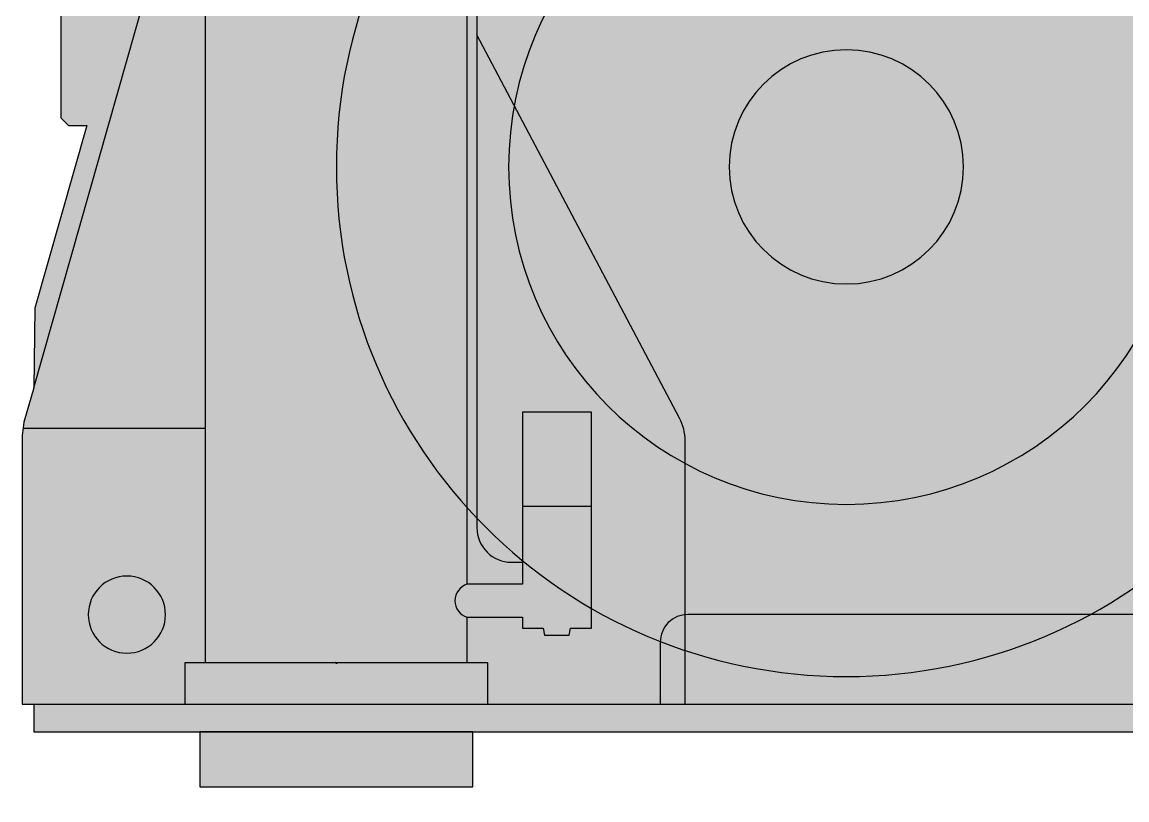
# Model space of a CAD drawing. Header units: millimetres. Extents: x -8379 to 6888, y 2213 to 23681.
# Drawn here: x -3847 to -3045, y 14638 to 15203 of the extents above; entities that cross this region are included whole.
import ezdxf
from ezdxf.enums import TextEntityAlignment as Align

# ---------------------------------------------------------------- set-up
doc = ezdxf.new("R2010")
doc.units = ezdxf.units.MM
doc.set_wipeout_variables(frame=1)
doc.layers.add('Техника. Кран LTM 1100-5.1', color=250, linetype='Continuous', true_color=0x333333)
doc.layers.add('Техника. Кран LTM 1100-5.1 Штрих', color=7, linetype='Continuous', true_color=0xffe38f)
doc.styles.add('arial', font='arial.ttf')

# ---------------------------------------------------------------- blocks, each defined once
blk = doc.blocks.new('BLOCK-20230506.20243600')
at = {"color": 0, "linetype": 'ByBlock', "lineweight": -2, "transparency": 16777216}
blk.add_wipeout([(-2.45, 3613.07), (-672.99, 3613.07), (-748.99, 3613.07), (-748.99, 3689.74), (-748.99, 3818.37), (-429.67, 3818.37), (56.53, 3816.88), (132.43, 3459.82), (140.25, 3461.49), (149.53, 3417.87), (222.62, 3427.98), (222.62, 3427.98), (223.88, 3427.87), (224.99, 3427.25), (225.74, 3426.24), (226.01, 3425), (226.01, 3425), (226.01, 3418.17), (226.01, 3418.17), (198.27, 3407.45), (184.95, 3380.88), (192.95, 3352.24), (218.12, 3336.43), (226.01, 3329.59), (226.01, 3322.93), (226.01, 3322.93), (225.84, 3321.93), (225.34, 3321.05), (224.59, 3320.38), (223.65, 3320), (223.65, 3320), (174, 3309.12), (172.01, 3306.3), (172.01, 3278.48), (160.01, 3278.48), (160.01, 2818.5), (194.02, 2818.5), (194.02, 3188.14), (200.02, 3194.14), (304.01, 3194.14), (304.01, 3283.89), (297.01, 3282.92), (297.01, 3274.92), (281.01, 3274.92), (281.01, 3281.92), (218.12, 3336.43), (218.12, 3336.43), (192.95, 3352.24), (184.95, 3380.88), (198.27, 3407.45), (226.01, 3418.17), (226.01, 3418.17), (226.01, 3418.17), (231.36, 3417.82), (236.63, 3416.77), (241.72, 3415.06), (246.54, 3412.69), (281.01, 3412.69), (281.01, 3426.92), (296.81, 3426.92), (327.97, 3436.95), (524.86, 3437), (1664.21, 3774.49), (1664.21, 3774.49), (1678.62, 3781.39), (1690.1, 3792.49), (1697.48, 3806.66), (1700.01, 3822.43), (1700.01, 3865), (1700.01, 3865), (1704.57, 3887.96), (1717.58, 3907.43), (1737.05, 3920.44), (1760.01, 3925), (2440.01, 3925), (2440.01, 3925), (2440.48, 3929.13), (2442.58, 3932.71), (2445.95, 3935.14), (2450.01, 3936), (2530.01, 3936), (2530.01, 3936), (2533.83, 3935.24), (2537.08, 3933.07), (2539.25, 3929.83), (2540.01, 3926), (2540.01, 3902.95), (3003.01, 3902.95), (3003.01, 3970), (2994.51, 3970), (2994.51, 3985), (2999.51, 3990), (3195.01, 3990), (3200.01, 3985), (3200.01, 3818.43), (3223.73, 3734.85), (3300.34, 3734.85), (3304.97, 3729.35), (3304.97, 3575.55), (3299.37, 3569.95), (3286.13, 3569.95), (3323.77, 3437.31), (3324.53, 3379.7), (3331.64, 3354.63), (3332.97, 3345.08), (3332.97, 3149.95), (3324.53, 3149.95), (3324.53, 3129.95), (2300.01, 3129.95), (2300.01, 2053), (2295.17, 2045), (2084.97, 2044.95), (2084.97, 2031.95), (2084.97, 2031.95), (2083.83, 2026.21), (2080.58, 2021.34), (2075.72, 2018.09), (2069.97, 2016.95), (1949.97, 2016.95), (1949.97, 2016.95), (1944.23, 2018.09), (1939.37, 2021.34), (1936.12, 2026.21), (1934.97, 2031.95), (1934.97, 2032.95), (1911.98, 2032.95), (1910.98, 2033.95), (1910.98, 2044.14), (981.26, 2044.14), (981.26, 2005), (978.26, 2002), (901.76, 2002), (898.76, 2005), (898.76, 2044.14), (782.66, 2044.14), (782.66, 2025), (851.86, 2025), (857.86, 2019), (857.86, 1946), (851.86, 1940), (-851.84, 1940), (-857.84, 1946), (-857.84, 2019), (-851.84, 2025), (-763.49, 2025), (-763.49, 2081), (-815.49, 2081), (-815.49, 2087), (-825.49, 2087), (-825.49, 2129.74), (-1921.6, 2129.74), (-1926.49, 2135.07), (-1926.49, 2170.97), (-1922.39, 2175.07), (-1714.03, 2175.07), (-1714.03, 2175.07), (-1767.03, 2393.45), (-1795.18, 2616.4), (-1798.14, 2841.1), (-1775.86, 3064.71), (-1728.62, 3284.41), (-1657.02, 3497.42), (-1561.97, 3701.05), (-1493.72, 3818.37), (-748.99, 3818.37), (-748.99, 3689.74), (-1428.54, 3689.74), (-1428.54, 3689.74), (-1527.32, 3487.71), (-1602.81, 3275.88), (-1654.07, 3056.92), (-1680.45, 2833.6), (-1683.04, 2779.74), (-917.63, 2779.74), (-917.63, 2779.74), (-872.39, 2783.44), (-828.4, 2794.62), (-786.88, 2812.96), (-748.99, 2837.96), (-748.99, 2837.96), (-748.99, 3613.07), (-672.99, 3613.07), (-672.99, 2897.94), (-98.72, 3354.74), (52.46, 3354.74)], dxfattribs=at)
at = {"layer": 'Техника. Кран LTM 1100-5.1 Штрих', "transparency": 16777216}
h = blk.add_hatch(color=256, dxfattribs=at)
h.dxf.hatch_style = 1
edge = h.paths.add_edge_path()
edge.add_line((52.46, 3354.74), (-2.45, 3613.07))
edge.add_line((-2.45, 3613.07), (-672.99, 3613.07))
edge.add_line((-672.99, 3613.07), (-748.99, 3613.07))
edge.add_line((-748.99, 3613.07), (-748.99, 3689.74))
edge.add_line((-748.99, 3689.74), (-748.99, 3818.37))
edge.add_line((-748.99, 3818.37), (-429.67, 3818.37))
edge.add_line((-429.67, 3818.37), (56.53, 3816.88))
edge.add_line((56.53, 3816.88), (132.43, 3459.82))
edge.add_line((132.43, 3459.82), (140.25, 3461.49))
edge.add_line((140.25, 3461.49), (149.53, 3417.87))
edge.add_line((149.53, 3417.87), (222.62, 3427.98))
edge.add_arc((223.01, 3425), 3, 0, 97.39849, ccw=False)
edge.add_line((226.01, 3425), (226.01, 3418.17))
edge.add_arc((226.01, 3376.92), 41.25, 90, 258.97957)
edge.add_line((218.12, 3336.43), (226.01, 3329.59))
edge.add_line((226.01, 3329.59), (226.01, 3322.93))
edge.add_arc((223.01, 3322.93), 3, 282.35081, 360, ccw=False)
edge.add_line((223.65, 3320), (174, 3309.12))
edge.add_line((174, 3309.12), (172.01, 3306.3))
edge.add_line((172.01, 3306.3), (172.01, 3278.48))
edge.add_line((172.01, 3278.48), (160.01, 3278.48))
edge.add_line((160.01, 3278.48), (160.01, 2818.5))
edge.add_line((160.01, 2818.5), (194.02, 2818.5))
edge.add_line((194.02, 2818.5), (194.02, 3188.14))
edge.add_line((194.02, 3188.14), (200.02, 3194.14))
edge.add_line((200.02, 3194.14), (304.01, 3194.14))
edge.add_line((304.01, 3194.14), (304.01, 3283.89))
edge.add_line((304.01, 3283.89), (297.01, 3282.92))
edge.add_line((297.01, 3282.92), (297.01, 3274.92))
edge.add_line((297.01, 3274.92), (281.01, 3274.92))
edge.add_line((281.01, 3274.92), (281.01, 3281.92))
edge.add_line((281.01, 3281.92), (218.12, 3336.43))
edge.add_arc((226.01, 3376.92), 41.25, 90, 258.97957, ccw=False)
edge.add_arc((226.01, 3376.92), 41.25, 60.15304, 90, ccw=False)
edge.add_line((246.54, 3412.69), (281.01, 3412.69))
edge.add_line((281.01, 3412.69), (281.01, 3426.92))
edge.add_line((281.01, 3426.92), (296.81, 3426.92))
edge.add_line((296.81, 3426.92), (327.97, 3436.95))
edge.add_line((327.97, 3436.95), (524.86, 3437))
edge.add_line((524.86, 3437), (1664.21, 3774.49))
edge.add_arc((1650.16, 3822.32), 49.84, 286.36581, 360.13419)
edge.add_line((1700.01, 3822.43), (1700.01, 3865))
edge.add_arc((1760.01, 3865), 60, 90, 180, ccw=False)
edge.add_line((1760.01, 3925), (2440.01, 3925))
edge.add_arc((2450.04, 3925.93), 10.07, 90.17178, 185.28084, ccw=False)
edge.add_line((2450.01, 3936), (2530.01, 3936))
edge.add_arc((2530.01, 3926), 10, 0, 90, ccw=False)
edge.add_line((2540.01, 3926), (2540.01, 3902.95))
edge.add_line((2540.01, 3902.95), (3003.01, 3902.95))
edge.add_line((3003.01, 3902.95), (3003.01, 3970))
edge.add_line((3003.01, 3970), (2994.51, 3970))
edge.add_line((2994.51, 3970), (2994.51, 3985))
edge.add_line((2994.51, 3985), (2999.51, 3990))
edge.add_line((2999.51, 3990), (3195.01, 3990))
edge.add_line((3195.01, 3990), (3200.01, 3985))
edge.add_line((3200.01, 3985), (3200.01, 3818.43))
edge.add_line((3200.01, 3818.43), (3223.73, 3734.85))
edge.add_line((3223.73, 3734.85), (3300.34, 3734.85))
edge.add_line((3300.34, 3734.85), (3304.97, 3729.35))
edge.add_line((3304.97, 3729.35), (3304.97, 3575.55))
edge.add_line((3304.97, 3575.55), (3299.37, 3569.95))
edge.add_line((3299.37, 3569.95), (3286.13, 3569.95))
edge.add_line((3286.13, 3569.95), (3323.77, 3437.31))
edge.add_line((3323.77, 3437.31), (3324.53, 3379.7))
edge.add_line((3324.53, 3379.7), (3331.64, 3354.63))
edge.add_line((3331.64, 3354.63), (3332.97, 3345.08))
edge.add_line((3332.97, 3345.08), (3332.97, 3149.95))
edge.add_line((3332.97, 3149.95), (3324.53, 3149.95))
edge.add_line((3324.53, 3149.95), (3324.53, 3129.95))
edge.add_line((3324.53, 3129.95), (2300.01, 3129.95))
edge.add_line((2300.01, 3129.95), (2300.01, 2053))
edge.add_line((2300.01, 2053), (2295.17, 2045))
edge.add_line((2295.17, 2045), (2084.97, 2044.95))
edge.add_line((2084.97, 2044.95), (2084.97, 2031.95))
edge.add_arc((2069.97, 2031.95), 15, 270, 360, ccw=False)
edge.add_line((2069.97, 2016.95), (1949.97, 2016.95))
edge.add_arc((1949.97, 2031.95), 15, 180, 270, ccw=False)
edge.add_line((1934.97, 2031.95), (1934.97, 2032.95))
edge.add_line((1934.97, 2032.95), (1911.98, 2032.95))
edge.add_line((1911.98, 2032.95), (1910.98, 2033.95))
edge.add_line((1910.98, 2033.95), (1910.98, 2044.14))
edge.add_line((1910.98, 2044.14), (981.26, 2044.14))
edge.add_line((981.26, 2044.14), (981.26, 2005))
edge.add_line((981.26, 2005), (978.26, 2002))
edge.add_line((978.26, 2002), (901.76, 2002))
edge.add_line((901.76, 2002), (898.76, 2005))
edge.add_line((898.76, 2005), (898.76, 2044.14))
edge.add_line((898.76, 2044.14), (782.66, 2044.14))
edge.add_line((782.66, 2044.14), (782.66, 2025))
edge.add_line((782.66, 2025), (851.86, 2025))
edge.add_line((851.86, 2025), (857.86, 2019))
edge.add_line((857.86, 2019), (857.86, 1946))
edge.add_line((857.86, 1946), (851.86, 1940))
edge.add_line((851.86, 1940), (-851.84, 1940))
edge.add_line((-851.84, 1940), (-857.84, 1946))
edge.add_line((-857.84, 1946), (-857.84, 2019))
edge.add_line((-857.84, 2019), (-851.84, 2025))
edge.add_line((-851.84, 2025), (-763.49, 2025))
edge.add_line((-763.49, 2025), (-763.49, 2081))
edge.add_line((-763.49, 2081), (-815.49, 2081))
edge.add_line((-815.49, 2081), (-815.49, 2087))
edge.add_line((-815.49, 2087), (-825.49, 2087))
edge.add_line((-825.49, 2087), (-825.49, 2129.74))
edge.add_line((-825.49, 2129.74), (-1921.6, 2129.74))
edge.add_line((-1921.6, 2129.74), (-1926.49, 2135.07))
edge.add_line((-1926.49, 2135.07), (-1926.49, 2170.97))
edge.add_line((-1926.49, 2170.97), (-1922.39, 2175.07))
edge.add_line((-1922.39, 2175.07), (-1714.03, 2175.07))
edge.add_arc((199.18, 2754.99), 1999.17, 147.86527, 196.86282, ccw=False)
edge.add_line((-1493.72, 3818.37), (-748.99, 3818.37))
edge.add_line((-748.99, 3818.37), (-748.99, 3689.74))
edge.add_line((-748.99, 3689.74), (-1428.54, 3689.74))
edge.add_arc((317.8, 2710.76), 2002.03, 150.72544, 178.02545)
edge.add_line((-1683.04, 2779.74), (-917.63, 2779.74))
edge.add_arc((-917.11, 3051.56), 271.82, 269.88957, 308.20467)
edge.add_line((-748.99, 2837.96), (-748.99, 3613.07))
edge.add_line((-748.99, 3613.07), (-672.99, 3613.07))
edge.add_line((-672.99, 3613.07), (-672.99, 2897.94))
edge.add_line((-672.99, 2897.94), (-98.72, 3354.74))
edge.add_line((-98.72, 3354.74), (52.46, 3354.74))
h = blk.add_hatch(color=256, dxfattribs=at)
h.dxf.hatch_style = 1
h.paths.add_polyline_path([(3005.9, 3129.95), (3204.12, 3129.95), (3204.12, 3090), (3005.9, 3090)])
at = {"color": 0, "linetype": 'ByBlock', "lineweight": -2, "transparency": 16777216, "flags": 128}
for points in [[(3304.97, 3729.35), (3304.97, 3575.55), (3299.37, 3569.95), (3286.13, 3569.95), (3323.77, 3437.31), (3324.53, 3379.7), (3331.64, 3354.63), (3332.97, 3345.08), (3332.97, 3149.95), (3324.53, 3149.95), (3324.53, 3129.95), (2300.01, 3129.95)], [(3010.01, 3180), (3010.01, 3213), (2970.01, 3213), (2970.01, 3205), (2955.01, 3205), (2954.01, 3200), (2936.01, 3200), (2935.01, 3205), (2920.01, 3205), (2920.01, 3362), (2970.01, 3362), (2970.01, 3237), (3010.01, 3237), (3010.01, 3970)], [(3200.01, 3180), (3200.01, 3818.43)], [(3324.53, 3379.7), (3223.73, 3734.85)], [(3200.01, 3349.95), (3332.3, 3349.95)], [(2920.01, 3293.5), (2970.01, 3293.5)], [(2995.01, 3150), (2995.01, 3180), (3215.01, 3180), (3215.01, 3150)], [(3324.53, 3149.95), (2300.01, 3149.95)]]:
    blk.add_lwpolyline(points, dxfattribs=at)
for points in [[(3003.01, 3902.95), (3003.01, 3278, -0.414214), (2978.01, 3253), (2970.01, 3253)], [(2851.97, 3149.95), (2851.97, 3341.27, -0.122137), (2856.03, 3357.62), (3003.01, 3635.76)], [(3010.01, 3237, -0.745456), (3010.01, 3213)], [(2300.01, 3195, -0.414214), (2320.01, 3215), (2850.01, 3215, -0.414214), (2870.01, 3195), (2870.01, 3149.95)]]:
    blk.add_lwpolyline(points, format="xyb", dxfattribs=at)
blk.add_lwpolyline([(3005.9, 3129.95), (3204.12, 3129.95), (3204.12, 3090), (3005.9, 3090)], close=True, dxfattribs=at)
at = {"color": 0, "linetype": 'ByBlock', "lineweight": -2, "transparency": 16777216}
for centre, radius in [((2735, 3540), 370), ((2735, 3540), 245), ((2735, 3540), 85), ((3256.97, 3214.95), 28)]:
    blk.add_circle(centre, radius, dxfattribs=at)
blk = doc.blocks.new('BLOCK-20230507.12364101')
at = {"color": 0, "linetype": 'ByBlock', "lineweight": -2, "transparency": 16777216}
blk.add_wipeout([(-1540, 45), (-1538, 53), (-1534, 59), (-1528, 63), (-1520, 65), (-1200, 65), (-1200, 75), (-1120, 75), (-1120, 65), (-840, 65), (-400, 65), (-400, 75), (-320, 75), (-320, 65), (-20, 65), (-20, 65), (-12, 63), (-6, 59), (-2, 53), (0, 45), (0, 45), (0, -45), (0, -45), (-2, -53), (-6, -59), (-12, -63), (-20, -65), (-1520, -65), (-1520, -65), (-1528, -63), (-1534, -59), (-1538, -53), (-1540, -45), (-1540, -45)], dxfattribs=at)
at = {"layer": 'Техника. Кран LTM 1100-5.1 Штрих', "true_color": 0xadadad, "transparency": 16777216}
h = blk.add_hatch(color=253, dxfattribs=at)
h.dxf.hatch_style = 1
edge = h.paths.add_edge_path()
edge.add_arc((-1240, 55), 10, 90, 180)
edge.add_line((-1250, 55), (-1250, -55))
edge.add_arc((-1240, -55), 10, 180, 270)
edge.add_line((-1240, -65), (-1425, -65))
edge.add_arc((-1425, -55), 10, 270, 360)
edge.add_line((-1415, -55), (-1415, 55))
edge.add_arc((-1425, 55), 10, 360, 450)
edge.add_line((-1425, 65), (-1240, 65))
edge = h.paths.add_edge_path(flags=16)
edge.add_arc((-870, 55), 10, 0, 90, ccw=False)
edge.add_line((-860, 55), (-860, -55))
edge.add_arc((-870, -55), 10, -90, 0, ccw=False)
edge.add_line((-870, -65), (-600, -65))
edge.add_arc((-600, -55), 10, 180, 270, ccw=False)
edge.add_line((-610, -55), (-610, 55))
edge.add_arc((-600, 55), 10, 90, 180, ccw=False)
edge.add_line((-600, 65), (-660, 65))
edge.add_arc((-660, 55), 10, 0, 90, ccw=False)
edge.add_line((-650, 55), (-650, 20))
edge.add_arc((-700, 20), 50, -90, 0, ccw=False)
edge.add_line((-700, -30), (-770, -30))
edge.add_arc((-770, 20), 50, 180, 270, ccw=False)
edge.add_line((-820, 20), (-820, 55))
edge.add_arc((-810, 55), 10, 89.714739, 179.999497, ccw=False)
edge.add_line((-810, 65), (-870, 65))
edge = h.paths.add_edge_path()
edge.add_arc((-395, 55), 10, 90, 180)
edge.add_line((-405, 55), (-405, -55))
edge.add_arc((-395, -55), 10, 180, 270)
edge.add_line((-395, -65), (-580, -65))
edge.add_arc((-580, -55), 10, 270, 360)
edge.add_line((-570, -55), (-570, 55))
edge.add_arc((-580, 55), 10, 360, 450)
edge.add_line((-580, 65), (-395, 65))
edge = h.paths.add_edge_path()
edge.add_line((-239, -65), (-239, 65))
edge.add_line((-239, 65), (-320, 65))
edge.add_line((-320, 65), (-320, 75))
edge.add_line((-320, 75), (-400, 75))
edge.add_line((-400, 75), (-400, 65))
edge.add_line((-400, 65), (-1120, 65))
edge.add_line((-1120, 65), (-1120, 75))
edge.add_line((-1120, 75), (-1200, 75))
edge.add_line((-1200, 75), (-1200, 65))
edge.add_line((-1200, 65), (-1520, 65))
edge.add_arc((-1520, 45), 20, 90, 180)
edge.add_line((-1540, 45), (-1540, -45))
edge.add_arc((-1520, -45), 20, 180, 270)
edge.add_line((-1520, -65), (-239, -65))
at = {"layer": 'Техника. Кран LTM 1100-5.1 Штрих', "true_color": 0x848484, "transparency": 16777216}
h = blk.add_hatch(color=252, dxfattribs=at)
h.dxf.hatch_style = 1
edge = h.paths.add_edge_path()
edge.add_arc((-1240, 55), 10, 90, 180)
edge.add_line((-1250, 55), (-1250, -55))
edge.add_arc((-1240, -55), 10, 180, 270)
edge.add_line((-1240, -65), (-1425, -65))
edge.add_arc((-1425, -55), 10, 270, 360)
edge.add_line((-1415, -55), (-1415, 55))
edge.add_arc((-1425, 55), 10, 360, 450)
edge.add_line((-1425, 65), (-1240, 65))
edge = h.paths.add_edge_path()
edge.add_arc((-870, 55), 10, 0, 90, ccw=False)
edge.add_line((-860, 55), (-860, -55))
edge.add_arc((-870, -55), 10, -90, 0, ccw=False)
edge.add_line((-870, -65), (-600, -65))
edge.add_arc((-600, -55), 10, 180, 270, ccw=False)
edge.add_line((-610, -55), (-610, 55))
edge.add_arc((-600, 55), 10, 90, 180, ccw=False)
edge.add_line((-600, 65), (-660, 65))
edge.add_arc((-660, 55), 10, 0, 90, ccw=False)
edge.add_line((-650, 55), (-650, 20))
edge.add_arc((-700, 20), 50, -90, 0, ccw=False)
edge.add_line((-700, -30), (-770, -30))
edge.add_arc((-770, 20), 50, 180, 270, ccw=False)
edge.add_line((-820, 20), (-820, 55))
edge.add_arc((-810, 55), 10, 89.714739, 179.999497, ccw=False)
edge.add_line((-810, 65), (-870, 65))
edge = h.paths.add_edge_path()
edge.add_arc((-395, 55), 10, 90, 180)
edge.add_line((-405, 55), (-405, -55))
edge.add_arc((-395, -55), 10, 180, 270)
edge.add_line((-395, -65), (-580, -65))
edge.add_arc((-580, -55), 10, 270, 360)
edge.add_line((-570, -55), (-570, 55))
edge.add_arc((-580, 55), 10, 360, 450)
edge.add_line((-580, 65), (-395, 65))
at = {"layer": 'Техника. Кран LTM 1100-5.1 Штрих', "transparency": 16777216}
h = blk.add_hatch(color=256, dxfattribs=at)
h.dxf.hatch_style = 1
h.set_gradient(color1=(173, 173, 173), color2=(132, 132, 132), tint=1)
h.paths.add_polyline_path([(-239, 65), (-239, -65), (-20, -65, 0.4142136), (0, -45), (0, 45, 0.4142136), (-20, 65)])
at = {"color": 0, "linetype": 'ByBlock', "lineweight": -2, "transparency": 16777216, "flags": 128}
for points in [[(-1540, 45, -0.4142136), (-1520, 65), (-1200, 65), (-1200, 75), (-1120, 75), (-1120, 65, 0), (-400, 65), (-400, 75), (-320, 75), (-320, 65), (-20, 65, -0.4142136), (0, 45), (0, -45, -0.4142136), (-20, -65), (-1520, -65, -0.4142136), (-1540, -45), (-1540, 45)], [(-1240, 65, 0.4142136), (-1250, 55), (-1250, -55, 0.4142136), (-1240, -65), (-1425, -65, 0.4142136), (-1415, -55), (-1415, 55, 0.4142136), (-1425, 65), (-1240, 65)], [(-870, 65, -0.4142136), (-860, 55), (-860, -55, -0.4142136), (-870, -65), (-600, -65, -0.4142136), (-610, -55), (-610, 55, -0.4142136), (-600, 65), (-660, 65, -0.4142136), (-650, 55), (-650, 20, -0.4142136), (-700, -30), (-770, -30, -0.4142136), (-820, 20), (-820, 55, -0.41567), (-810, 65), (-870, 65)], [(-395, 65, 0.4142136), (-405, 55), (-405, -55, 0.4142136), (-395, -65), (-580, -65, 0.4142136), (-570, -55), (-570, 55, 0.4142136), (-580, 65), (-395, 65)]]:
    blk.add_lwpolyline(points, format="xyb", dxfattribs=at)
for points in [[(-1200, 65), (-1120, 65)], [(-320, 65), (-400, 65)], [(-239, -65), (-239, 65)]]:
    blk.add_lwpolyline(points, dxfattribs=at)
blk = doc.blocks.new('BLOCK-20230507.124344')
at = {"color": 0, "linetype": 'ByBlock', "lineweight": -2, "transparency": 16777216}
blk.add_wipeout([(-1540, 147), (-1538, 155), (-1534, 162), (-1528, 166), (-1520, 168), (-1210, 168), (-1210, 178), (-1110, 178), (-1110, 168), (-400, 168), (-400, 178), (-320, 178), (-320, 168), (-20, 168), (-20, 168), (-12, 166), (-6, 162), (-2, 155), (0, 147), (0, 147), (0, -148), (0, -148), (-2, -155), (-6, -162), (-12, -166), (-20, -168), (-20, -168), (-1520, -168), (-1520, -168), (-1528, -166), (-1534, -162), (-1538, -155), (-1540, -148)], dxfattribs=at)
at = {"layer": 'Техника. Кран LTM 1100-5.1 Штрих', "true_color": 0xadadad, "transparency": 16777216}
h = blk.add_hatch(color=253, dxfattribs=at)
h.dxf.hatch_style = 1
edge = h.paths.add_edge_path(flags=16)
edge.add_arc((-1245, 158), 10, 90, 180)
edge.add_line((-1255, 158), (-1255, 8))
edge.add_arc((-1265, 7), 10, -90, 0, ccw=False)
edge.add_line((-1265, -2), (-1400, -2))
edge.add_arc((-1400, 7), 10, 180, 270, ccw=False)
edge.add_line((-1410, 8), (-1410, 158))
edge.add_arc((-1420, 158), 10, 360, 450)
edge.add_line((-1420, 168), (-1245, 168))
edge = h.paths.add_edge_path(flags=16)
edge.add_arc((-600, 158), 10, 90, 180)
edge.add_line((-610, 158), (-610, 38))
edge.add_arc((-700, 38), 90, 270, 360, ccw=False)
edge.add_line((-700, -52), (-770, -52))
edge.add_arc((-770, 38), 90, 180, 270, ccw=False)
edge.add_line((-860, 38), (-860, 158))
edge.add_arc((-870, 158), 10, 360, 450)
edge.add_line((-870, 168), (-810, 168))
edge.add_arc((-810, 158), 10, 90, 180)
edge.add_line((-820, 158), (-820, 38))
edge.add_arc((-770, 38), 50, 180, 270)
edge.add_line((-770, -12), (-700, -12))
edge.add_arc((-700, 38), 50, 270, 360)
edge.add_line((-650, 38), (-650, 158))
edge.add_arc((-660, 158), 10, 360, 450)
edge.add_line((-660, 168), (-600, 168))
edge = h.paths.add_edge_path(flags=16)
edge.add_arc((-400, 158), 10, 90, 180)
edge.add_line((-410, 158), (-410, 8))
edge.add_arc((-420, 7), 10, -90, 0, ccw=False)
edge.add_line((-420, -2), (-555, -2))
edge.add_arc((-555, 7), 10, 180, 270, ccw=False)
edge.add_line((-565, 8), (-565, 158))
edge.add_arc((-575, 158), 10, 360, 450)
edge.add_line((-575, 168), (-400, 168))
h.paths.add_polyline_path([(-1110, 168), (-1110, 178), (-1210, 178), (-1210, 168), (-1520, 168, 0.4142136), (-1540, 147), (-1540, -148, 0.4142136), (-1520, -168), (-239, -168), (-239, 168), (-320, 168), (-320, 178), (-400, 178), (-400, 168)])
at = {"layer": 'Техника. Кран LTM 1100-5.1 Штрих', "true_color": 0x848484, "transparency": 16777216}
h = blk.add_hatch(color=252, dxfattribs=at)
h.dxf.hatch_style = 1
edge = h.paths.add_edge_path()
edge.add_arc((-1245, 158), 10, 90, 180)
edge.add_line((-1255, 158), (-1255, 8))
edge.add_arc((-1265, 7), 10, -90, 0, ccw=False)
edge.add_line((-1265, -2), (-1400, -2))
edge.add_arc((-1400, 7), 10, 180, 270, ccw=False)
edge.add_line((-1410, 8), (-1410, 158))
edge.add_arc((-1420, 158), 10, 360, 450)
edge.add_line((-1420, 168), (-1245, 168))
edge = h.paths.add_edge_path()
edge.add_arc((-600, 158), 10, 90, 180)
edge.add_line((-610, 158), (-610, 38))
edge.add_arc((-700, 38), 90, 270, 360, ccw=False)
edge.add_line((-700, -52), (-770, -52))
edge.add_arc((-770, 38), 90, 180, 270, ccw=False)
edge.add_line((-860, 38), (-860, 158))
edge.add_arc((-870, 158), 10, 360, 450)
edge.add_line((-870, 168), (-810, 168))
edge.add_arc((-810, 158), 10, 90, 180)
edge.add_line((-820, 158), (-820, 38))
edge.add_arc((-770, 38), 50, 180, 270)
edge.add_line((-770, -12), (-700, -12))
edge.add_arc((-700, 38), 50, 270, 360)
edge.add_line((-650, 38), (-650, 158))
edge.add_arc((-660, 158), 10, 360, 450)
edge.add_line((-660, 168), (-600, 168))
edge = h.paths.add_edge_path()
edge.add_arc((-400, 158), 10, 90, 180)
edge.add_line((-410, 158), (-410, 8))
edge.add_arc((-420, 7), 10, -90, 0, ccw=False)
edge.add_line((-420, -2), (-555, -2))
edge.add_arc((-555, 7), 10, 180, 270, ccw=False)
edge.add_line((-565, 8), (-565, 158))
edge.add_arc((-575, 158), 10, 360, 450)
edge.add_line((-575, 168), (-400, 168))
at = {"layer": 'Техника. Кран LTM 1100-5.1 Штрих', "transparency": 16777216}
h = blk.add_hatch(color=256, dxfattribs=at)
h.dxf.hatch_style = 1
h.set_gradient(color1=(173, 173, 173), color2=(132, 132, 132), tint=1)
h.paths.add_polyline_path([(-239, -168), (-20, -168, 0.4142136), (0, -148), (0, 147, 0.4142136), (-20, 168), (-239, 168)])
at = {"color": 0, "linetype": 'ByBlock', "lineweight": -2, "transparency": 16777216}
blk.add_line((-239, 168), (-239, -168), dxfattribs=at)
at = {"color": 0, "linetype": 'ByBlock', "lineweight": -2, "transparency": 16777216, "flags": 128}
blk.add_lwpolyline([(-1540, 147, -0.4142136), (-1520, 168), (-1210, 168), (-1210, 178), (-1110, 178), (-1110, 168), (-400, 168), (-400, 178), (-320, 178), (-320, 168), (-20, 168, -0.4142136), (0, 147), (0, -148, -0.4142136), (-20, -168), (-1520, -168, -0.4142136), (-1540, -148), (-1540, 147)], format="xyb", dxfattribs=at)
for points in [[(-1245, 168, 0.4142136), (-1255, 158), (-1255, 8, -0.4142136), (-1265, -2), (-1400, -2, -0.4142136), (-1410, 8), (-1410, 158, 0.4142136), (-1420, 168)], [(-600, 168, 0.4142136), (-610, 158), (-610, 38, -0.4142136), (-700, -52), (-770, -52, -0.4142136), (-860, 38), (-860, 158, 0.4142136), (-870, 168), (-810, 168, 0.4142136), (-820, 158), (-820, 38, 0.4142136), (-770, -12), (-700, -12, 0.4142136), (-650, 38), (-650, 158, 0.4142136), (-660, 168)], [(-400, 168, 0.4142136), (-410, 158), (-410, 8, -0.4142136), (-420, -2), (-555, -2, -0.4142136), (-565, 8), (-565, 158, 0.4142136), (-575, 168)]]:
    blk.add_lwpolyline(points, format="xyb", close=True, dxfattribs=at)
for points in [[(-1210, 168), (-1110, 168)], [(-400, 168), (-320, 168)]]:
    blk.add_lwpolyline(points, dxfattribs=at)
blk = doc.blocks.new('BLOCK-20230507.140041')
at = {"color": 0, "linetype": 'ByBlock', "lineweight": -2, "transparency": 16777216}
blk.add_wipeout([(-385, 10), (-381, 11), (-378, 13), (-376, 16), (-375, 20), (-375, 20), (-375, 155), (-375, 155), (-373, 163), (-369, 169), (-363, 173), (-355, 175), (-250, 175), (-250, 175), (-256, 174), (-261, 171), (-264, 166), (-265, 160), (-265, 90), (-265, 20), (-265, 20), (-266, 16), (-268, 13), (-271, 11), (-275, 10), (-275, 10)], dxfattribs=at)
blk.add_wipeout([(-20, -170), (-12, -168), (-6, -164), (-2, -158), (0, -150), (0, 155), (0, 155), (-2, 163), (-6, 169), (-12, 173), (-20, 175), (-250, 175), (-250, 175), (-256, 174), (-261, 171), (-264, 166), (-265, 160), (-265, 20), (-265, 20), (-266, 16), (-268, 13), (-271, 11), (-275, 10), (-950, 10), (-950, 10), (-958, 12), (-964, 16), (-968, 22), (-970, 30), (-970, 30), (-970, 85), (-970, 85), (-972, 93), (-976, 99), (-982, 103), (-990, 105), (-1520, 105), (-1520, 105), (-1528, 104), (-1534, 99), (-1538, 93), (-1540, 86), (-1540, -153), (-1540, -153), (-1537, -160), (-1533, -165), (-1527, -169), (-1520, -170), (-1520, -170)], dxfattribs=at)
at = {"layer": 'Техника. Кран LTM 1100-5.1 Штрих', "true_color": 0xadadad, "transparency": 16777216}
h = blk.add_hatch(color=253, dxfattribs=at)
h.dxf.hatch_style = 1
edge = h.paths.add_edge_path()
edge.add_arc((-20, -150), 20, 270, 360)
edge.add_line((0, -150), (0, 155))
edge.add_arc((-20, 155), 20, 0, 90)
edge.add_line((-20, 175), (-250, 175))
edge.add_arc((-250, 160), 15, 89.619151, 180.190181)
edge.add_line((-265, 160), (-265, 20))
edge.add_arc((-275, 20), 10, 270, 360, ccw=False)
edge.add_line((-275, 10), (-950, 10))
edge.add_arc((-950, 30), 20, 180, 270, ccw=False)
edge.add_line((-970, 30), (-970, 85))
edge.add_arc((-990, 85), 20, 360, 450)
edge.add_line((-990, 105), (-1520, 105))
edge.add_arc((-1520, 85), 20, 90, 178.469016)
edge.add_line((-1540, 86), (-1540, -153))
edge.add_arc((-1520, -150), 20, 190.072378, 270)
edge.add_line((-1520, -170), (-20, -170))
edge = h.paths.add_edge_path(flags=17)
edge.add_arc((-1078, -160), 9.58, 273.104006, 362.617225)
edge.add_line((-1068, -160), (-1068, 0))
edge.add_arc((-997, -3), 71.4, 162.935226, 177.48102, ccw=False)
edge.add_arc((-1049, 13), 17.1, 104.002001, 164.955421, ccw=False)
edge.add_line((-1053, 30), (-970, 30))
edge.add_arc((-950, 30), 20, 180, 270)
edge.add_line((-950, 10), (-990, 10))
edge.add_arc((-990, 0), 9.96, 90, 180)
edge.add_line((-1000, 0), (-1000, -45))
edge.add_arc((-950, -45), 50, 180, 270)
edge.add_line((-950, -95), (-889, -95))
edge.add_arc((-889, -79), 15.5, 273.082658, 339.060506)
edge.add_arc((-868, -88), 8.02, 97.195402, 158.681854, ccw=False)
edge.add_line((-869, -80), (-867, -80))
edge.add_line((-867, -80), (-867, 0))
edge.add_arc((-876, 1), 9.44, 356.394263, 445.392526)
edge.add_line((-876, 10), (-810, 10))
edge.add_arc((-810, 0), 10, 90, 180)
edge.add_line((-820, 0), (-820, -45))
edge.add_arc((-770, -45), 50, 180, 270)
edge.add_line((-770, -95), (-700, -95))
edge.add_arc((-700, -45), 50, 270, 360)
edge.add_line((-650, -45), (-650, 0))
edge.add_arc((-660, 0), 10, 0, 90)
edge.add_line((-660, 10), (-600, 10))
edge.add_arc((-600, 0), 10, 90, 180)
edge.add_line((-610, 0), (-610, -160))
edge.add_arc((-600, -160), 10, 180, 270)
edge.add_line((-600, -170), (-1077, -170))
edge = h.paths.add_edge_path(flags=17)
edge.add_line((-239, -170), (-20, -170))
edge.add_arc((-20, -150), 20, 270, 360)
edge.add_line((0, -150), (0, 10))
edge.add_line((0, 10), (-239, 10))
edge.add_line((-239, 10), (-239, -170))
at = {"layer": 'Техника. Кран LTM 1100-5.1 Штрих', "true_color": 0x848484, "transparency": 16777216}
h = blk.add_hatch(color=252, dxfattribs=at)
h.dxf.hatch_style = 1
edge = h.paths.add_edge_path()
edge.add_arc((-1078, -160), 9.58, 273.104006, 362.617225)
edge.add_line((-1068, -160), (-1068, 0))
edge.add_arc((-997, -3), 71.4, 162.935226, 177.48102, ccw=False)
edge.add_arc((-1049, 13), 17.1, 104.002001, 164.955421, ccw=False)
edge.add_line((-1053, 30), (-970, 30))
edge.add_arc((-950, 30), 20, 180, 270)
edge.add_line((-950, 10), (-990, 10))
edge.add_arc((-990, 0), 9.96, 90, 180)
edge.add_line((-1000, 0), (-1000, -45))
edge.add_arc((-950, -45), 50, 180, 270)
edge.add_line((-950, -95), (-889, -95))
edge.add_arc((-889, -79), 15.5, 273.082658, 339.060506)
edge.add_arc((-868, -88), 8.02, 97.195402, 158.681854, ccw=False)
edge.add_line((-869, -80), (-867, -80))
edge.add_line((-867, -80), (-867, 0))
edge.add_arc((-876, 1), 9.44, 356.394263, 445.392526)
edge.add_line((-876, 10), (-810, 10))
edge.add_arc((-810, 0), 10, 90, 180)
edge.add_line((-820, 0), (-820, -45))
edge.add_arc((-770, -45), 50, 180, 270)
edge.add_line((-770, -95), (-700, -95))
edge.add_arc((-700, -45), 50, 270, 360)
edge.add_line((-650, -45), (-650, 0))
edge.add_arc((-660, 0), 10, 0, 90)
edge.add_line((-660, 10), (-600, 10))
edge.add_arc((-600, 0), 10, 90, 180)
edge.add_line((-610, 0), (-610, -160))
edge.add_arc((-600, -160), 10, 180, 270)
edge.add_line((-600, -170), (-1077, -170))
at = {"layer": 'Техника. Кран LTM 1100-5.1 Штрих', "true_color": 0xadadad, "transparency": 16777216}
h = blk.add_hatch(color=253, dxfattribs=at)
h.dxf.hatch_style = 1
h.paths.add_polyline_path([(-925, 10), (-925, 20), (-845, 20), (-845, 10)])
h.paths.add_polyline_path([(-545, 10), (-545, 20), (-625, 20), (-625, 10)])
h = blk.add_hatch(color=253, dxfattribs=at)
h.dxf.hatch_style = 1
edge = h.paths.add_edge_path()
edge.add_arc((-385, 20), 10, 269.999942, 359.471893)
edge.add_line((-375, 20), (-375, 155))
edge.add_arc((-355, 155), 20, 90, 180, ccw=False)
edge.add_line((-355, 175), (-250, 175))
edge.add_arc((-250, 160), 15, 89.619151, 180.190181)
edge.add_line((-265, 160), (-265, 20))
edge.add_arc((-275, 20), 10, 270, 360, ccw=False)
edge.add_line((-275, 10), (-385, 10))
at = {"layer": 'Техника. Кран LTM 1100-5.1 Штрих', "transparency": 16777216}
h = blk.add_hatch(color=256, dxfattribs=at)
h.dxf.hatch_style = 1
h.set_gradient(color1=(173, 173, 173), color2=(132, 132, 132), tint=1)
h.paths.add_polyline_path([(-239, 10), (-239, -170), (-20, -170, 0.4142136), (0, -150), (0, 10)])
at = {"color": 0, "linetype": 'ByBlock', "lineweight": -2, "transparency": 16777216, "flags": 128}
for points in [[(-20, -170, 0.4142136), (0, -150), (0, 155, 0.4142136), (-20, 175), (-250, 175, 0.4171357), (-265, 160), (-265, 20, -0.4142136), (-275, 10), (-950, 10, -0.4142136), (-970, 30), (-970, 85, 0.4142136), (-990, 105), (-1520, 105, 0.4064087), (-1540, 86), (-1540, -153, 0.3636126), (-1520, -170), (-20, -170)], [(-265, 100, 0.4142136), (-215, 50), (-185, 50, 0.4142136), (-135, 100), (-135, 160, 0.3059463), (-146, 175)]]:
    blk.add_lwpolyline(points, format="xyb", dxfattribs=at)
for points in [[(-1077, -170, 0.4117273), (-1068, -160), (-1068, 0, -0.0635534), (-1065, 18, -0.2724129), (-1053, 30), (-970, 30, 0.4142136), (-950, 10), (-990, 10, 0.4142136), (-1000, 0), (-1000, -45, 0.4142136), (-950, -95), (-889, -95, 0.2961084), (-875, -85, -0.2749129), (-869, -80), (-867, -80), (-867, 0, 0.409102), (-876, 10), (-810, 10, 0.4142136), (-820, 0), (-820, -45, 0.4142136), (-770, -95), (-700, -95, 0.4142136), (-650, -45), (-650, 0, 0.4142136), (-660, 10), (-600, 10, 0.4142136), (-610, 0), (-610, -160, 0.4142136), (-600, -170)], [(-385, 10, 0.4115168), (-375, 20), (-375, 155, -0.4142136), (-355, 175), (-250, 175, 0.4171357), (-265, 160, 0), (-265, 20, -0.4142136), (-275, 10)], [(-239, -170), (-20, -170, 0.4142136), (0, -150), (0, 10), (-239, 10)]]:
    blk.add_lwpolyline(points, format="xyb", close=True, dxfattribs=at)
for points in [[(-925, 10), (-925, 20), (-845, 20), (-845, 10)], [(-545, 10), (-545, 20), (-625, 20), (-625, 10)]]:
    blk.add_lwpolyline(points, close=True, dxfattribs=at)
blk.add_lwpolyline([(-239, 10), (-275, 10)], dxfattribs=at)
blk = doc.blocks.new('BLOCK-20230507.141426')
at = {"color": 0, "linetype": 'ByBlock', "lineweight": -2, "transparency": 16777216}
blk.add_wipeout([(-630, 795), (-628, 803), (-624, 809), (-618, 813), (-610, 815), (610, 815), (610, 815), (618, 813), (624, 809), (628, 803), (630, 795), (630, 20), (630, 20), (628, 12), (624, 6), (617, 2), (610, 0), (610, 0), (-610, 0), (-610, 0), (-617, 2), (-624, 6), (-628, 12), (-630, 20), (-630, 20)], dxfattribs=at)
at = {"layer": 'Техника. Кран LTM 1100-5.1 Штрих', "transparency": 16777216}
h = blk.add_hatch(color=256, dxfattribs=at)
h.dxf.hatch_style = 1
h.set_gradient(color1=(173, 173, 173), color2=(132, 132, 132), rotation=180, tint=1)
h.paths.add_polyline_path([(-630, 20, 0.409152), (-610, 0), (-179, 0), (-179, 815), (-399, 815, 0.4142136), (-409, 805), (-409, 685, -1), (-549, 685), (-549, 805, 0.4142136), (-559, 815), (-610, 815, 0.4142136), (-630, 795)])
h.paths.add_polyline_path([(-509, 685, 1), (-449, 685), (-449, 805, 0.4142136), (-459, 815), (-499, 815, 0.4142136), (-509, 805)], flags=17)
at = {"layer": 'Техника. Кран LTM 1100-5.1 Штрих', "true_color": 0x848484, "transparency": 16777216}
h = blk.add_hatch(color=252, dxfattribs=at)
h.dxf.hatch_style = 1
h.paths.add_polyline_path([(-509, 685), (-509, 815), (-559, 815, -0.4142136), (-549, 805), (-549, 685, 0.8008459), (-416, 655), (-479, 655, -0.4142136)])
h.paths.add_polyline_path([(549, 685), (549, 815), (499, 815, -0.4142136), (509, 805), (509, 685, -0.4142136), (479, 655), (416, 655, 0.8008459)])
at = {"layer": 'Техника. Кран LTM 1100-5.1 Штрих', "true_color": 0xadadad, "transparency": 16777216}
h = blk.add_hatch(color=253, dxfattribs=at)
h.dxf.hatch_style = 1
h.paths.add_polyline_path([(-409, 815), (-459, 815, -0.4142136), (-449, 805), (-449, 685, -0.4142136), (-479, 655), (-416, 655, 0.1105892), (-409, 685)])
h.paths.add_polyline_path([(449, 815), (399, 815, -0.4142136), (409, 805), (409, 685, 0.1105892), (416, 655), (479, 655, -0.4142136), (449, 685)])
h = blk.add_hatch(color=253, dxfattribs=at)
h.dxf.hatch_style = 1
h.paths.add_polyline_path([(-179, 0), (-36, 0), (-36, 115, -0.4142136), (-20, 131), (20, 131, -0.4142136), (36, 115), (36, 0), (179, 0), (179, 815), (-179, 815)])
at = {"layer": 'Техника. Кран LTM 1100-5.1 Штрих', "true_color": 0x848484, "transparency": 16777216}
h = blk.add_hatch(color=252, dxfattribs=at)
h.dxf.hatch_style = 1
h.paths.add_polyline_path([(36, 115, 0.4142136), (20, 131), (-20, 131, 0.4142136), (-36, 115), (-36, 0), (36, 0)])
at = {"layer": 'Техника. Кран LTM 1100-5.1 Штрих', "transparency": 16777216}
h = blk.add_hatch(color=256, dxfattribs=at)
h.dxf.hatch_style = 1
h.set_gradient(color1=(173, 173, 173), color2=(132, 132, 132), tint=1)
h.paths.add_polyline_path([(409, 685), (409, 805, 0.4142136), (399, 815), (179, 815), (179, 0), (610, 0, 0.4192932), (630, 21), (630, 795, 0.4142136), (610, 815), (559, 815, 0.4142136), (549, 805), (549, 685, -1)])
h.paths.add_polyline_path([(449, 685, 1), (509, 685), (509, 805, 0.4142136), (499, 815), (459, 815, 0.4142136), (449, 805)], flags=17)
at = {"color": 0, "linetype": 'ByBlock', "lineweight": -2, "transparency": 16777216, "flags": 128}
for points in [[(-630, 795, -0.4142136), (-610, 815), (610, 815, -0.4142136), (630, 795), (630, 20, -0.4091521), (610, 0), (-610, 0, -0.409152), (-630, 20), (-630, 795)], [(-36, 0), (-36, 115, -0.4142136), (-20, 131), (20, 131, -0.4142136), (36, 115), (36, 0)]]:
    blk.add_lwpolyline(points, format="xyb", dxfattribs=at)
for points in [[(-549, 685, 1), (-409, 685), (-409, 805, -0.4142136), (-399, 815), (-459, 815, -0.4142136), (-449, 805), (-449, 685, -1), (-509, 685), (-509, 805, -0.4142136), (-499, 815), (-559, 815, -0.4142136), (-549, 805)], [(549, 685, -1), (409, 685), (409, 805, 0.4142136), (399, 815), (459, 815, 0.4142136), (449, 805), (449, 685, 1), (509, 685), (509, 805, 0.4142136), (499, 815), (559, 815, 0.4142136), (549, 805)]]:
    blk.add_lwpolyline(points, format="xyb", close=True, dxfattribs=at)
for points in [[(-479, 655), (-416, 655)], [(-179, 0), (-179, 815)], [(179, 0), (179, 815)], [(479, 655), (416, 655)]]:
    blk.add_lwpolyline(points, dxfattribs=at)
blk = doc.blocks.new('BLOCK-20230507.142521')
at = {"color": 0, "linetype": 'ByBlock', "lineweight": -2, "transparency": 16777216}
blk.add_wipeout([(47, -49), (11, -68), (-29, -64), (-60, -39), (-72, 0), (-72, 0), (-72, 663), (-72, 663), (-63, 695), (-38, 717), (-4, 722), (26, 709), (26, 709), (26, 709), (40, 700), (56, 697), (73, 699), (87, 706), (87, 706), (87, 706), (173, 752), (268, 773), (365, 770), (458, 742), (460, 741), (633, 662), (635, 655), (635, 655), (653, 655), (668, 644), (675, 627), (671, 610), (671, 610), (679, 605), (683, 605), (683, 400), (683, 400), (675, 328), (656, 258), (626, 192), (585, 132), (585, 132), (572, 119), (562, 102), (560, 99), (560, 99), (477, 45), (382, 13), (283, 5), (185, 23), (167, 29), (167, 29), (153, 32), (139, 31), (125, 26), (114, 17), (114, 17)], dxfattribs=at)
at = {"layer": 'Техника. Кран LTM 1100-5.1 Штрих', "transparency": 16777216}
h = blk.add_hatch(color=256, dxfattribs=at)
h.dxf.hatch_style = 1
edge = h.paths.add_edge_path()
edge.add_arc((-2, 0), 70, 180, 315, ccw=False)
edge.add_line((-72, 0), (-72, 663))
edge.add_arc((-12, 663), 60, 50, 180, ccw=False)
edge.add_arc((59, 747), 50, 229.943197, 305.246491)
edge.add_arc((304, 400), 375, 65.378953, 125.247659, ccw=False)
edge.add_line((460, 741), (633, 662))
edge.add_line((633, 662), (635, 655))
edge.add_arc((644, 625), 31, -29.467647, 106.279271, ccw=False)
edge.add_line((671, 610), (679, 605))
edge.add_line((679, 605), (683, 605))
edge.add_line((683, 605), (683, 400))
edge.add_arc((244, 408), 439, 320.882054, 358.927744, ccw=False)
edge.add_line((585, 132), (572, 119))
edge.add_line((572, 119), (562, 102))
edge.add_line((562, 102), (560, 99))
edge.add_arc((303, 400), 395, 249.759415, 310.499946, ccw=False)
edge.add_arc((149, -18), 50, 69.759415, 135)
edge.add_line((114, 17), (47, -49))
edge = h.paths.add_edge_path(flags=16)
edge.add_arc((0, 0), 30, 0, 360)
edge = h.paths.add_edge_path(flags=16)
edge.add_arc((-12, 663), 22.8, 0, 360)
at = {"color": 0, "linetype": 'ByBlock', "lineweight": -2, "transparency": 16777216, "flags": 128}
for points in [[(47, -49, -0.6681786), (-72, 0), (-72, 663, -0.6370703), (26, 709, 0.3409308), (87, 706, -0.2673353), (460, 741), (633, 662), (635, 655, -0.672903), (671, 610), (679, 605), (683, 605), (683, 400, -0.1675476), (585, 132), (572, 119), (562, 102), (560, 99, -0.2714154), (167, 29, 0.2926127), (114, 17), (47, -49)], [(317, 739, -0.3737806), (335, 718), (335, 684, -1), (252, 684), (252, 718, -0.3737806), (271, 739)], [(317, 722, -0.236068), (319, 718), (319, 684, -1), (269, 684), (269, 718, -0.236068), (271, 722)]]:
    blk.add_lwpolyline(points, format="xyb", dxfattribs=at)
for points in [[(232, 491), (232, 309), (304, 305), (376, 309), (376, 491), (306, 495), (232, 491)], [(393, 305), (601, 305), (601, 397), (393, 397), (393, 305)]]:
    blk.add_lwpolyline(points, dxfattribs=at)
at = {"color": 0, "linetype": 'ByBlock', "lineweight": -2, "transparency": 16777216}
blk.add_lwpolyline([(271, 752), (317, 752), (317, 708), (271, 708)], close=True, dxfattribs=at)
for centre, radius in [((-12, 663), 22.8), ((0, 0), 30), ((304, 400), 190), ((304, 400), 140), ((304, 400), 25.7), ((644, 625), 30.1), ((644, 625), 22.2)]:
    blk.add_circle(centre, radius, dxfattribs=at)
blk = doc.blocks.new('*U61')
at = {"color": 0, "linetype": 'ByBlock', "lineweight": -2, "transparency": 16777216, "flags": 128}
blk.add_lwpolyline([(6139.89, 11944.76), (-2975.93, 3584.51)], dxfattribs=at)
at = {"color": 0, "linetype": 'ByBlock', "lineweight": -2, "transparency": 16777216, "xscale": -0.001, "yscale": 0.001, "zscale": 0.001}
for name, p in [('BLOCK-20230507.142521', (-3256.97, 3214.95)), ('BLOCK-20230507.12364101', (-3105.74, 3179.68))]:
    blk.add_blockref(name, p, dxfattribs=at)
at = {"layer": 'Defpoints', "color": 250, "linetype": 'ByBlock', "lineweight": -2, "transparency": 16777216, "style": 'arial', "width": 0.7}
blk.add_attdef('МАРКА', text='', height=250, rotation=44.03719, dxfattribs=at).set_placement((5017.31, 9877.77), align=Align.MIDDLE_CENTER)
at = {"color": 0, "linetype": 'ByBlock', "lineweight": -2, "transparency": 16777216, "xscale": -0.001, "yscale": 0.001, "zscale": 0.001}
blk.add_blockref('BLOCK-20230507.124344', (-3105.74, 3179.45), dxfattribs=at)
blk.add_blockref('BLOCK-20230507.141426', (-3104.82, 3178.91), dxfattribs=at)
at = {"color": 0, "linetype": 'ByBlock', "lineweight": -2, "transparency": 16777216, "xscale": -1}
blk.add_blockref('BLOCK-20230506.20243600', (0, 0), dxfattribs=at)
at = {"color": 0, "linetype": 'ByBlock', "lineweight": -2, "transparency": 16777216, "xscale": -0.001, "yscale": 0.001, "zscale": 0.001}
blk.add_blockref('BLOCK-20230507.140041', (-3105.74, 3179.93), dxfattribs=at)

msp = doc.modelspace()

# ---------------------------------------------------------------- block references
at = {"layer": 'Техника. Кран LTM 1100-5.1', "transparency": 16777216}
msp.add_blockref('*U61', (-513.69, 11557.71), dxfattribs=at)

doc.saveas('drawing.dxf')
